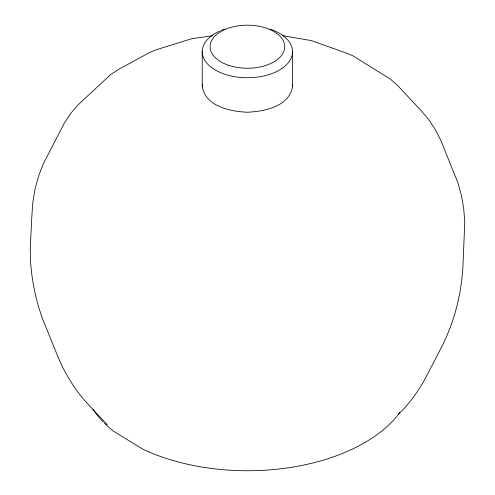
<?xml version="1.0" encoding="UTF-8"?>
<svg xmlns="http://www.w3.org/2000/svg" width="495" height="495" viewBox="0 0 495 495"><rect width="100%" height="100%" fill="white"/><g stroke="black" fill="none" stroke-linecap="round" stroke-linejoin="round"><path stroke-width="0.74" d="M292.582 51.666L292.594 86.161C289.612 106.536 264.516 111.462 247.413 112.241C230.28 111.48 205.233 106.536 202.232 86.18L202.696 84.107M398.432 414.34L405.188 407.323L411.5 399.762L417.353 391.681L422.718 383.105L427.587 374.065L442.369 345.566L447.072 335.393L451.205 324.906L454.744 314.127L457.689 303.095L460.022 291.846L461.736 280.418L462.831 268.841L464.762 222.385L463.747 208.909L461.464 195.674L457.925 182.828L440.729 140.172L435.173 129.337L428.571 119.425L420.998 110.521L397.999 85.895L390.648 79.299L352.743 55.731L345.974 52.953L311.336 40.615L282.094 35.56M212.621 35.795L192.06 38.61L156.228 49.76L149.96 52.315L118.324 69.547L110.614 74.584L78.142 104.754L70.748 113.404L64.307 123.1L43.399 163.597L38.684 175.774L35.176 188.502L32.905 201.657L31.903 215.102L30.238 248.001L30.511 261.564L31.612 273.178L33.344 284.662L35.696 295.991L38.66 307.123L42.23 318.025L58.559 358.3L63.014 367.927L68.001 377.14L73.495 385.896L79.491 394.175L85.957 401.952L107.372 424.883M292.298 84.837L292.594 86.161M202.22 51.684L202.232 86.18M399.898 412.391A165.429 95.51 0 0 1 143.012 449.281L113.374 431.145A165.429 95.51 0 0 1 104.334 423.089M103.232 421.969A165.429 95.51 0 0 1 92.881 409.198M269.992 29.094A45.181 26.074 0 0 1 283.245 67.543A45.181 26.074 0 0 1 215.455 70.117A45.181 26.074 0 0 1 219.898 30.999M221.265 30.418A45.181 26.074 0 0 1 224.81 29.1M228.74 65.352A37.317 21.532 0 0 0 284.718 46.691A37.317 21.532 0 0 0 228.74 28.054A37.317 21.532 0 0 0 228.74 65.352"/></g></svg>
